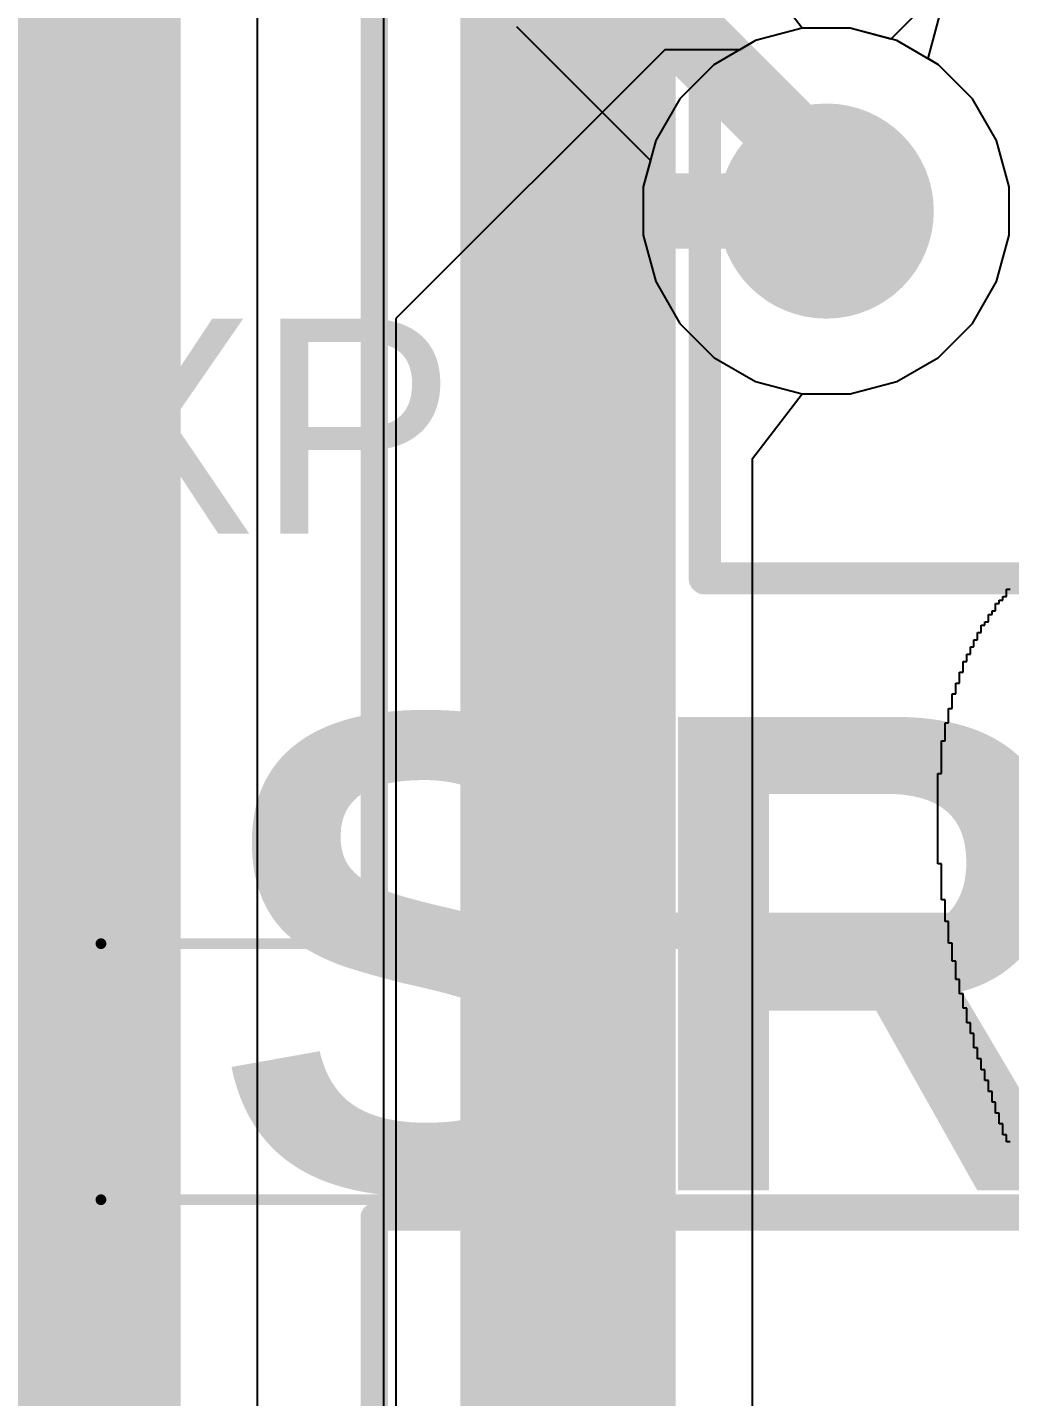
# Model space of a CAD drawing. Header units: inches. Extents: x 0 to 106, y 0 to 106.
# Drawn here: x 90.79 to 95.35, y 48.49 to 54.85 of the extents above; entities that cross this region are included whole.
import ezdxf

# ---------------------------------------------------------------- set-up
doc = ezdxf.new("R2010")
doc.units = ezdxf.units.IN
for name, color, linetype in [('Board Shape', 56, 'Continuous'), ('Bottom Layer', 5, 'Continuous'), ('Bottom Overlay', 54, 'Continuous'), ('Layer 1', 16, 'Continuous'), ('Layer 2', 76, 'Continuous'), ('Mechanical 13', 56, 'Continuous'), ('Mechanical 15', 56, 'Continuous'), ('Top Layer', 1, 'Continuous'), ('Top Overlay', 2, 'Continuous'), ('Via Holes', 16, 'Continuous')]:
    doc.layers.add(name, color=color, linetype=linetype)
doc.styles.add('Arial', font='', dxfattribs={"height": 0.2})
doc.styles.add('Century Gothic_Bold', font='', dxfattribs={"height": 0.2})
doc.styles.get('Arial').set_extended_font_data('Arial')
doc.styles.get('Century Gothic_Bold').set_extended_font_data('Century Gothic', bold=True)

# ---------------------------------------------------------------- blocks, each defined once
blk = doc.blocks.new('DCDC_SAUVC26_B_197')
at = {"layer": 'Mechanical 13'}
blk.add_lwpolyline([(31, 4, 0.2, 0.2, 0), (-31, 4, 0.2, 0.2, 0)], format="xyseb", dxfattribs=at)
blk = doc.blocks.new('MOLEX_430450418_258')
at = {"layer": 'Mechanical 13'}
for points in [[(-6.8249, -5.5999, 0.127, 0.127, 0), (-6.8249, 5.6001, 0.127, 0.127, 0)], [(6.8251, -5.5999, 0.127, 0.127, 0), (-6.8249, -5.5999, 0.127, 0.127, 0)]]:
    blk.add_lwpolyline(points, format="xyseb", dxfattribs=at)
blk.add_lwpolyline([(-6.8567, -5.5999, 0.0635, 0.0635, 1), (-6.7932, -5.5999, 0.0635, 0.0635, 1)], format="xyseb", close=True, dxfattribs=at)
blk.add_lwpolyline([(-6.8567, -5.5999, 0.0635, 0.0635, 1), (-6.7932, -5.5999, 0.0635, 0.0635, 1)], format="xyseb", close=True, dxfattribs=at)
at = {"layer": 'Mechanical 15'}
for points in [[(-8.0949, -6.8699, 0.05, 0.05, 0), (-8.0949, 6.8701, 0.05, 0.05, 0)], [(8.0951, -6.8699, 0.05, 0.05, 0), (-8.0949, -6.8699, 0.05, 0.05, 0)]]:
    blk.add_lwpolyline(points, format="xyseb", dxfattribs=at)
blk.add_lwpolyline([(-8.1074, -6.8699, 0.025, 0.025, 1), (-8.0824, -6.8699, 0.025, 0.025, 1)], format="xyseb", close=True, dxfattribs=at)
blk.add_lwpolyline([(-8.1074, -6.8699, 0.025, 0.025, 1), (-8.0824, -6.8699, 0.025, 0.025, 1)], format="xyseb", close=True, dxfattribs=at)
blk = doc.blocks.new('MOLEX_430450418_259')
at = {"layer": 'Mechanical 13'}
for points in [[(6.8251, -5.5999, 0.127, 0.127, 0), (6.8251, 5.6001, 0.127, 0.127, 0)], [(6.8251, -5.5999, 0.127, 0.127, 0), (-6.8249, -5.5999, 0.127, 0.127, 0)]]:
    blk.add_lwpolyline(points, format="xyseb", dxfattribs=at)
blk.add_lwpolyline([(6.7933, -5.5999, 0.0635, 0.0635, 1), (6.8568, -5.5999, 0.0635, 0.0635, 1)], format="xyseb", close=True, dxfattribs=at)
blk.add_lwpolyline([(6.7933, -5.5999, 0.0635, 0.0635, 1), (6.8568, -5.5999, 0.0635, 0.0635, 1)], format="xyseb", close=True, dxfattribs=at)
at = {"layer": 'Mechanical 15'}
for points in [[(8.0951, -6.8699, 0.05, 0.05, 0), (8.0951, 6.8701, 0.05, 0.05, 0)], [(8.0951, -6.8699, 0.05, 0.05, 0), (-8.0949, -6.8699, 0.05, 0.05, 0)]]:
    blk.add_lwpolyline(points, format="xyseb", dxfattribs=at)
blk.add_lwpolyline([(8.0826, -6.8699, 0.025, 0.025, 1), (8.1076, -6.8699, 0.025, 0.025, 1)], format="xyseb", close=True, dxfattribs=at)
blk.add_lwpolyline([(8.0826, -6.8699, 0.025, 0.025, 1), (8.1076, -6.8699, 0.025, 0.025, 1)], format="xyseb", close=True, dxfattribs=at)
at = {"layer": 'Top Overlay'}
for points in [[(5.207, -4.064, 0.15, 0.15, 0), (5.207, -1.1449, 0.15, 0.15, 0)], [(5.207, -4.064, 0.15, 0.15, 0), (2.4551, -4.064, 0.15, 0.15, 0)]]:
    blk.add_lwpolyline(points, format="xyseb", dxfattribs=at)
blk.add_lwpolyline([(5.1695, -4.064, 0.075, 0.075, 1), (5.2445, -4.064, 0.075, 0.075, 1)], format="xyseb", close=True, dxfattribs=at)
blk.add_lwpolyline([(5.1695, -4.064, 0.075, 0.075, 1), (5.2445, -4.064, 0.075, 0.075, 1)], format="xyseb", close=True, dxfattribs=at)

msp = doc.modelspace()

# ---------------------------------------------------------------- hatches: boundary and pattern name
at = {"layer": 'Bottom Layer'}
h = msp.add_hatch(color=5, dxfattribs=at)
edge = h.paths.add_edge_path()
edge.add_arc((94.5, 54), 0.5, 0, 360)
at = {"layer": 'Layer 1'}
h = msp.add_hatch(color=16, dxfattribs=at)
edge = h.paths.add_edge_path()
edge.add_arc((94.5, 54), 0.5, 0, 360)
at = {"layer": 'Layer 2'}
h = msp.add_hatch(color=76, dxfattribs=at)
edge = h.paths.add_edge_path()
edge.add_arc((94.5, 54), 0.5, 0, 360)
at = {"layer": 'Top Layer'}
h = msp.add_hatch(color=1, dxfattribs=at)
edge = h.paths.add_edge_path()
edge.add_arc((94.5, 54), 0.5, 0, 360)
at = {"layer": 'Via Holes'}
h = msp.add_hatch(color=7, dxfattribs=at)
edge = h.paths.add_edge_path()
edge.add_arc((94.5, 54), 0.25, 0, 360)

# ---------------------------------------------------------------- linework, layer by layer
at = {"layer": 'Board Shape'}
msp.add_lwpolyline([(68.1255, 103.7959, 0.2, 0.2, -0.680616), (76.6144, 5.5515, 0.2, 0.2, 0)], format="xyseb", dxfattribs=at)
at = {"layer": 'Bottom Layer'}
for p, q in [((94.9732, 54.7083), (95.067, 55.0583)), ((93.0615, 54.8574), (93.6832, 54.2357)), ((95.0219, 54.6802), (94.9732, 54.7083)), ((95.1802, 54.5219), (95.0219, 54.6802)), ((95.2921, 54.3281), (95.1802, 54.5219)), ((95.35, 54.1119), (95.2921, 54.3281)), ((93.6832, 54.2357), (93.65, 54.1119)), ((93.65, 54.1119), (93.65, 53.8881)), ((95.35, 53.8881), (95.35, 54.1119)), ((93.65, 53.8881), (93.7079, 53.6719)), ((95.2921, 53.6719), (95.35, 53.8881)), ((93.7079, 53.6719), (93.8198, 53.4781)), ((95.1802, 53.4781), (95.2921, 53.6719)), ((93.8198, 53.4781), (93.9781, 53.3198)), ((95.0219, 53.3198), (95.1802, 53.4781)), ((93.9781, 53.3198), (94.1719, 53.2079)), ((94.8281, 53.2079), (95.0219, 53.3198)), ((94.1719, 53.2079), (94.3881, 53.15)), ((94.6119, 53.15), (94.8281, 53.2079)), ((94.3881, 53.15), (94.6119, 53.15))]:
    msp.add_line(p, q, dxfattribs=at)
for points in [[(93.44, 55.2359, 0.35, 0.35, 0), (94.5, 54.1759, 0.35, 0.35, 0)], [(94.5, 54, 0.35, 0.35, 0), (94.5, 54.1759, 0.35, 0.35, 0)]]:
    msp.add_lwpolyline(points, format="xyseb", dxfattribs=at)
for points in [[(94.4125, 54.1759, 0.175, 0.175, 1), (94.5875, 54.1759, 0.175, 0.175, 1)], [(94.4125, 54.1759, 0.175, 0.175, 1), (94.5875, 54.1759, 0.175, 0.175, 1)], [(94.4125, 54, 0.175, 0.175, 1), (94.5875, 54, 0.175, 0.175, 1)]]:
    msp.add_lwpolyline(points, format="xyseb", close=True, dxfattribs=at)
at = {"layer": 'Bottom Overlay'}
for p, q in [((95.3041, 52.1754), (95.3041, 52.1922)), ((95.3041, 52.1922), (95.3209, 52.1922)), ((95.3209, 52.1922), (95.3209, 52.209)), ((95.3209, 52.209), (95.3377, 52.209)), ((95.3377, 52.209), (95.3377, 52.2425)), ((95.3377, 52.2425), (95.3545, 52.2425)), ((95.2537, 52.0914), (95.2537, 52.125)), ((95.2537, 52.125), (95.2705, 52.125)), ((95.2705, 52.125), (95.2705, 52.1418)), ((95.2705, 52.1418), (95.2873, 52.1418)), ((95.2873, 52.1418), (95.2873, 52.1754)), ((95.2873, 52.1754), (95.3041, 52.1754)), ((95.2201, 52.041), (95.2201, 52.0746)), ((95.2201, 52.0746), (95.2369, 52.0746)), ((95.2369, 52.0746), (95.2369, 52.0914)), ((95.2369, 52.0914), (95.2537, 52.0914)), ((95.1866, 51.9739), (95.1866, 52.0075)), ((95.1866, 52.0075), (95.2034, 52.0075)), ((95.2034, 52.0075), (95.2034, 52.041)), ((95.2034, 52.041), (95.2201, 52.041)), ((95.153, 51.9067), (95.153, 51.9403)), ((95.153, 51.9403), (95.1698, 51.9403)), ((95.1698, 51.9403), (95.1698, 51.9739)), ((95.1698, 51.9739), (95.1866, 51.9739)), ((95.1362, 51.8563), (95.1362, 51.9067)), ((95.1362, 51.9067), (95.153, 51.9067)), ((95.1026, 51.7556), (95.1026, 51.806)), ((95.1026, 51.806), (95.1194, 51.806)), ((95.1194, 51.806), (95.1194, 51.8563)), ((95.1194, 51.8563), (95.1362, 51.8563)), ((95.0858, 51.6884), (95.0858, 51.7556)), ((95.0858, 51.7556), (95.1026, 51.7556)), ((95.069, 51.6213), (95.069, 51.6884)), ((95.069, 51.6884), (95.0858, 51.6884)), ((95.0522, 51.5373), (95.0522, 51.6213)), ((95.0522, 51.6213), (95.069, 51.6213)), ((95.0354, 51.3862), (95.0354, 51.5373)), ((95.0354, 51.5373), (95.0522, 51.5373)), ((95.0187, 50.9664), (95.0187, 51.3862)), ((95.0187, 51.3862), (95.0354, 51.3862)), ((95.0354, 50.9664), (95.0187, 50.9664)), ((95.0354, 50.7985), (95.0354, 50.9664)), ((95.0522, 50.7985), (95.0354, 50.7985)), ((95.0522, 50.6978), (95.0522, 50.7985)), ((95.069, 50.6978), (95.0522, 50.6978)), ((95.069, 50.597), (95.069, 50.6978)), ((95.0858, 50.597), (95.069, 50.597)), ((95.0858, 50.5131), (95.0858, 50.597)), ((95.1026, 50.5131), (95.0858, 50.5131)), ((95.1026, 50.4291), (95.1026, 50.5131)), ((95.1194, 50.4291), (95.1026, 50.4291)), ((95.1194, 50.3619), (95.1194, 50.4291)), ((95.1362, 50.3619), (95.1194, 50.3619)), ((95.1362, 50.2948), (95.1362, 50.3619)), ((95.153, 50.2948), (95.1362, 50.2948)), ((95.153, 50.2276), (95.153, 50.2948)), ((95.1698, 50.2276), (95.153, 50.2276)), ((95.1698, 50.1772), (95.1698, 50.2276)), ((95.1866, 50.1772), (95.1698, 50.1772)), ((95.1866, 50.1101), (95.1866, 50.1772)), ((95.2034, 50.1101), (95.1866, 50.1101)), ((95.2034, 50.0597), (95.2034, 50.1101)), ((95.2201, 50.0597), (95.2034, 50.0597)), ((95.2201, 50.0093), (95.2201, 50.0597)), ((95.2369, 50.0093), (95.2201, 50.0093)), ((95.2369, 49.959), (95.2369, 50.0093)), ((95.2537, 49.959), (95.2369, 49.959)), ((95.2537, 49.9086), (95.2537, 49.959)), ((95.2705, 49.9086), (95.2537, 49.9086)), ((95.2705, 49.8582), (95.2705, 49.9086)), ((95.2873, 49.8582), (95.2705, 49.8582)), ((95.2873, 49.8078), (95.2873, 49.8582)), ((95.3041, 49.8078), (95.2873, 49.8078)), ((95.3041, 49.7575), (95.3041, 49.8078)), ((95.3209, 49.7575), (95.3041, 49.7575)), ((95.3209, 49.7071), (95.3209, 49.7575)), ((95.3377, 49.7071), (95.3209, 49.7071)), ((95.3377, 49.6735), (95.3377, 49.7071)), ((95.3545, 49.6735), (95.3377, 49.6735))]:
    msp.add_line(p, q, dxfattribs=at)
at = {"layer": 'Layer 1'}
for p, q in [((94.3881, 54.85), (94.1719, 54.7921)), ((94.6119, 54.85), (94.3881, 54.85)), ((94.8281, 54.7921), (94.6119, 54.85)), ((94.1719, 54.7921), (93.9781, 54.6802)), ((95.0219, 54.6802), (94.8281, 54.7921)), ((93.9781, 54.6802), (93.8198, 54.5219)), ((95.1802, 54.5219), (95.0219, 54.6802)), ((93.8198, 54.5219), (93.7079, 54.3281)), ((95.2921, 54.3281), (95.1802, 54.5219)), ((93.7079, 54.3281), (93.65, 54.1119)), ((95.35, 54.1119), (95.2921, 54.3281)), ((93.65, 54.1119), (93.65, 53.8881)), ((95.35, 53.8881), (95.35, 54.1119)), ((93.65, 53.8881), (93.7079, 53.6719)), ((95.2921, 53.6719), (95.35, 53.8881)), ((93.7079, 53.6719), (93.8198, 53.4781)), ((95.1802, 53.4781), (95.2921, 53.6719)), ((93.8198, 53.4781), (93.9781, 53.3198)), ((95.0219, 53.3198), (95.1802, 53.4781)), ((93.9781, 53.3198), (94.1719, 53.2079)), ((94.8281, 53.2079), (95.0219, 53.3198)), ((94.1719, 53.2079), (94.3881, 53.15)), ((94.6119, 53.15), (94.8281, 53.2079)), ((94.3881, 53.15), (94.6119, 53.15))]:
    msp.add_line(p, q, dxfattribs=at)
at = {"layer": 'Layer 2'}
for p, q in [((92.4427, 61.3449), (92.4427, 54)), ((91.8573, 24.6), (91.8573, 56.1)), ((94.3881, 54.85), (94.1573, 55.1505)), ((94.6119, 54.85), (94.3881, 54.85)), ((94.8281, 54.7921), (94.6119, 54.85)), ((95.0219, 54.6802), (94.8281, 54.7921)), ((95.1802, 54.5219), (95.0219, 54.6802)), ((95.2921, 54.3281), (95.1802, 54.5219)), ((95.35, 54.1119), (95.2921, 54.3281)), ((95.35, 53.8881), (95.35, 54.1119)), ((92.4427, 54), (92.4427, 23.9551)), ((95.2921, 53.6719), (95.35, 53.8881)), ((95.1802, 53.4781), (95.2921, 53.6719)), ((95.0219, 53.3198), (95.1802, 53.4781)), ((94.8281, 53.2079), (95.0219, 53.3198)), ((94.6119, 53.15), (94.8281, 53.2079)), ((94.1573, 52.8495), (94.3881, 53.15)), ((94.3881, 53.15), (94.6119, 53.15)), ((94.1573, 33.7357), (94.1573, 52.8495))]:
    msp.add_line(p, q, dxfattribs=at)
for points in [[(93.3, 54, 1, 1, 0), (93.3, 61.7, 1, 1, 0)], [(91, 24.6, 1, 1, 0), (91, 56.1, 1, 1, 0)], [(93.3, 23.6, 1, 1, 0), (93.3, 54, 1, 1, 0)], [(93.3, 54, 0.35, 0.35, 0), (94.5, 54, 0.35, 0.35, 0)]]:
    msp.add_lwpolyline(points, format="xyseb", dxfattribs=at)
for points in [[(93.05, 54, 0.5, 0.5, 1), (93.55, 54, 0.5, 0.5, 1)], [(93.05, 54, 0.5, 0.5, 1), (93.55, 54, 0.5, 0.5, 1)], [(93.2125, 54, 0.175, 0.175, 1), (93.3875, 54, 0.175, 0.175, 1)], [(94.4125, 54, 0.175, 0.175, 1), (94.5875, 54, 0.175, 0.175, 1)]]:
    msp.add_lwpolyline(points, format="xyseb", close=True, dxfattribs=at)
at = {"layer": 'Top Layer'}
for p, q in [((95.25, 55.25), (94.7997, 54.7997)), ((94.3881, 54.85), (94.1719, 54.7921)), ((94.6119, 54.85), (94.3881, 54.85)), ((94.7997, 54.7997), (94.6119, 54.85)), ((93.75, 54.75), (92.5, 53.5)), ((94.099, 54.75), (93.75, 54.75)), ((94.1719, 54.7921), (94.099, 54.75)), ((92.5, 53.5), (92.5, 46))]:
    msp.add_line(p, q, dxfattribs=at)

# ---------------------------------------------------------------- block references
at = {"rotation": 270}
for name, p in [('DCDC_SAUVC26_B_197', (87, 56)), ('MOLEX_430450418_259', (98, 57.5)), ('MOLEX_430450418_258', (98, 42.5))]:
    msp.add_blockref(name, p, dxfattribs=at)

# ---------------------------------------------------------------- texts
at = {"layer": 'Top Overlay', "style": 'Arial'}
msp.add_text('XP8', height=1, dxfattribs=at).set_placement((90.9171, 52.5002))
at = {"layer": 'Top Overlay', "style": 'Century Gothic_Bold'}
msp.add_text('SRV1', height=2.2, rotation=360, dxfattribs=at).set_placement((91.6519, 49.4489))

doc.saveas('drawing.dxf')
